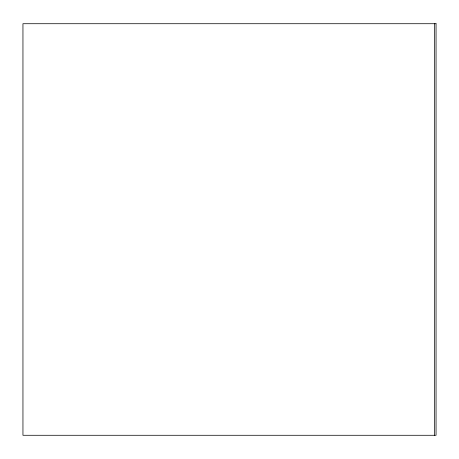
<?xml version="1.0" encoding="UTF-8"?>
<svg xmlns="http://www.w3.org/2000/svg" width="459" height="459" viewBox="0 0 459 459"><rect width="100%" height="100%" fill="white"/><g stroke="black" fill="none" stroke-linecap="round" stroke-linejoin="round"><path stroke-width="0.69" d="M434.512 23.719L434.512 435.281M436.05 23.719L22.95 23.719L22.95 435.281L436.05 435.281L436.05 23.719"/></g></svg>
